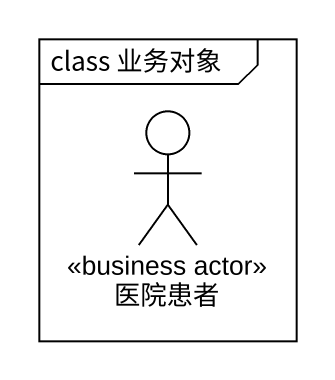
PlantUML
@startuml
mainframe class 业务对象
actor 医院患者 <<business actor>>
@enduml
